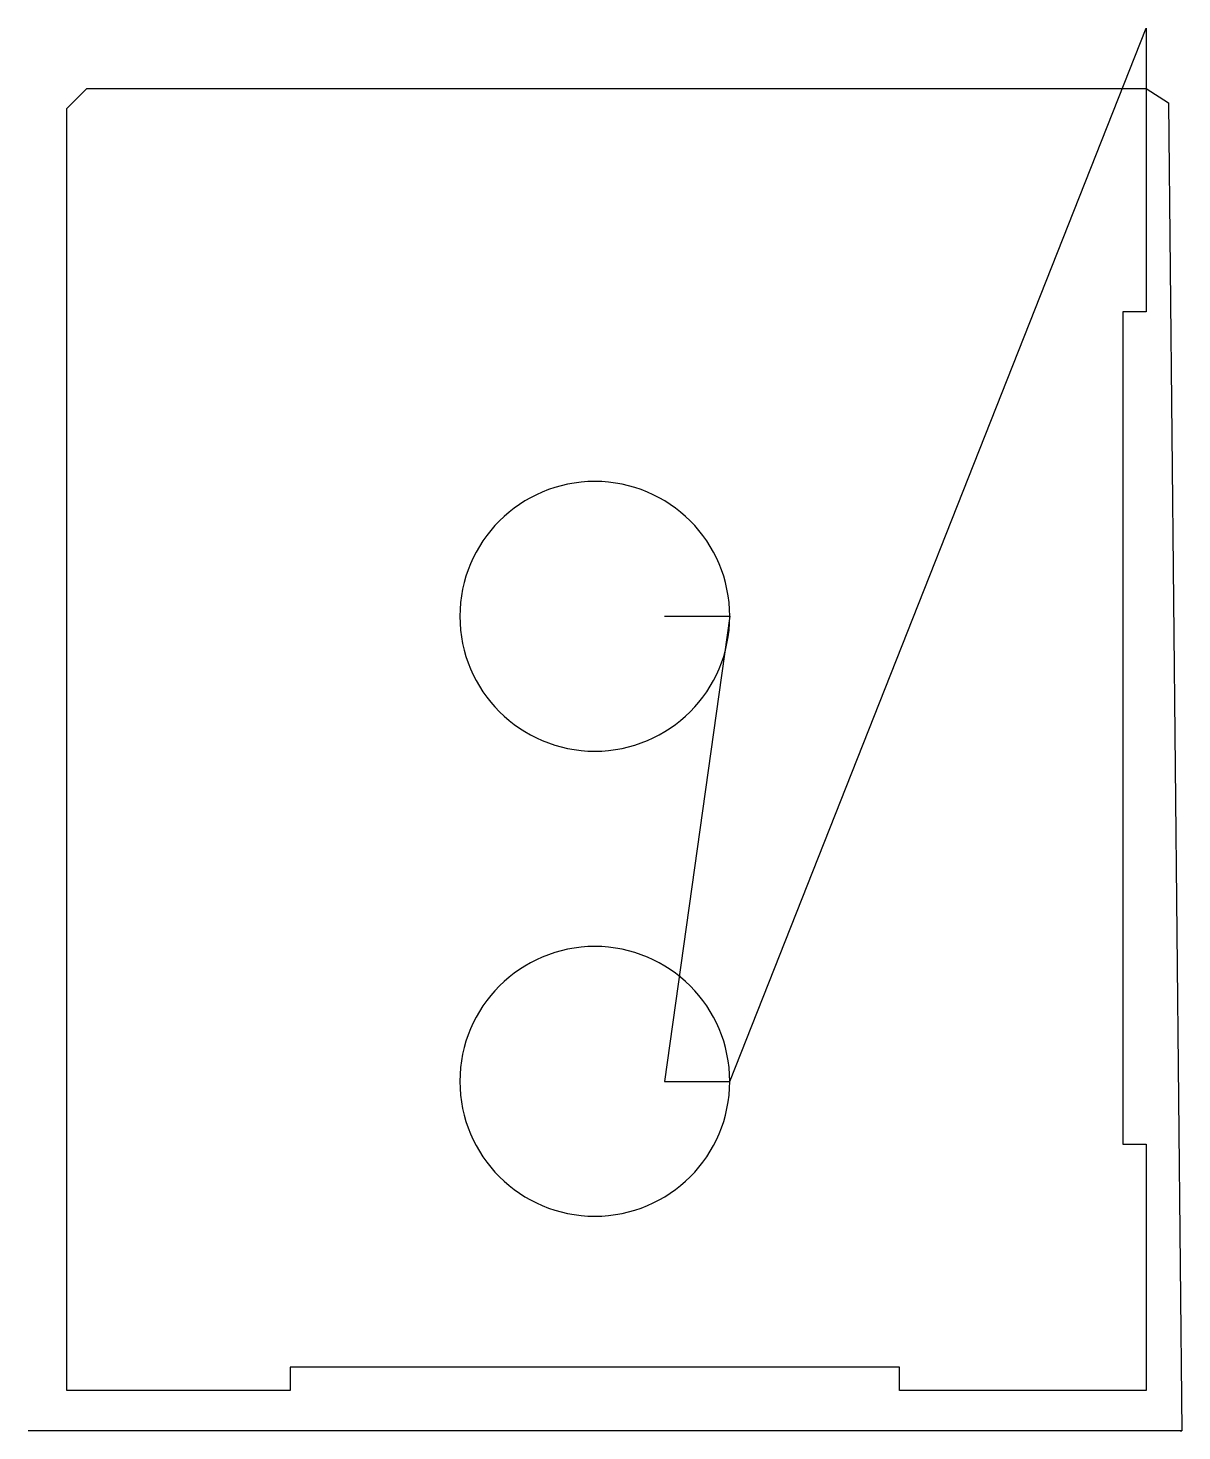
# Model space of a CAD drawing. Header units: metres. Extents: x 12 to 632, y 113 to 867.
import ezdxf

# ---------------------------------------------------------------- set-up
doc = ezdxf.new("R2010")
doc.units = ezdxf.units.M

msp = doc.modelspace()

# ---------------------------------------------------------------- linework, layer by layer
at = {"layer": 'TOOL_0'}
for p, q in [((389.477, 301.213), (613.227, 867.471)), ((613.227, 867.471), (613.227, 834.963)), ((33.227, 824.231), (43.959, 834.963)), ((43.959, 834.963), (613.227, 834.963)), ((613.227, 834.963), (613.227, 714.963)), ((613.227, 834.963), (625.201, 827.251)), ((33.227, 134.963), (33.227, 824.231)), ((625.201, 827.251), (632.485, 113.265)), ((613.227, 714.963), (600.727, 714.963)), ((600.727, 714.963), (600.727, 267.463)), ((354.477, 551.213), (389.477, 551.213)), ((389.477, 551.213), (354.477, 301.213)), ((354.477, 301.213), (389.477, 301.213)), ((600.727, 267.463), (613.227, 267.463)), ((613.227, 267.463), (613.227, 134.963)), ((480.727, 147.463), (153.227, 147.463)), ((153.227, 147.463), (153.227, 134.963)), ((480.727, 134.963), (480.727, 147.463)), ((153.227, 134.963), (33.227, 134.963)), ((613.227, 134.963), (480.727, 134.963)), ((13.401, 113.265), (12.401, 113.265)), ((631.485, 113.265), (13.401, 113.265)), ((632.485, 113.265), (631.485, 113.265)), ((631.485, 113.265), (632.485, 113.265)), ((632.485, 113.265), (631.485, 113.265))]:
    msp.add_line(p, q, dxfattribs=at)
for centre, start, end in [((316.977, 551.213), 0, 180), ((316.977, 551.213), 180, 0), ((316.977, 301.213), 0, 180), ((316.977, 301.213), 180, 0)]:
    msp.add_arc(centre, 72.5, start, end, dxfattribs=at)

doc.saveas('drawing.dxf')
